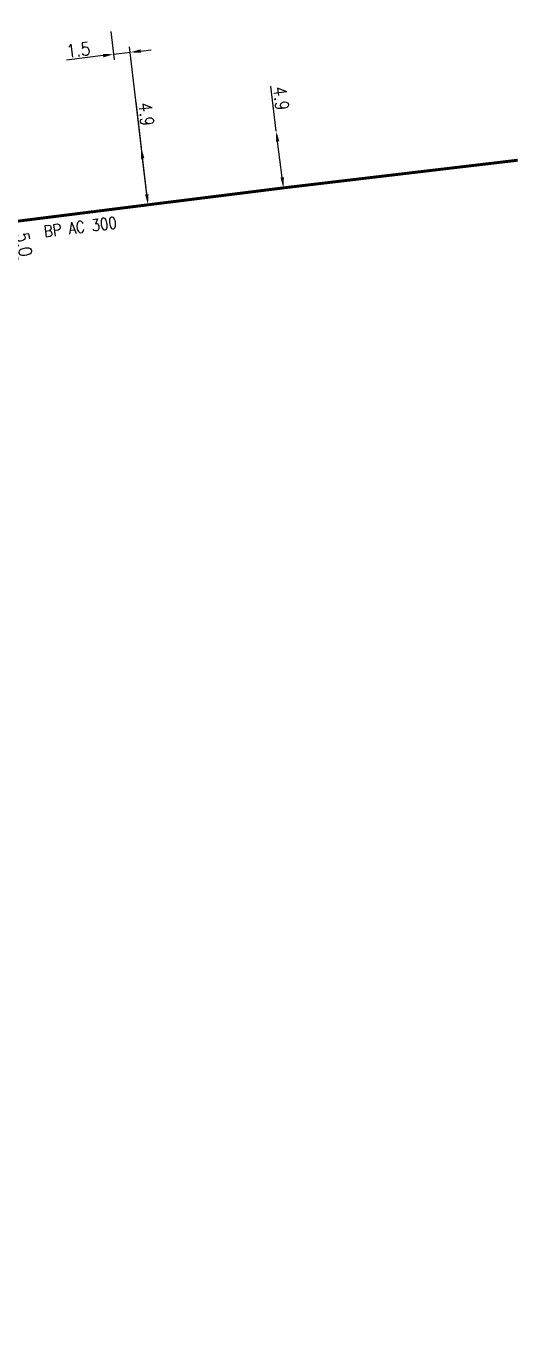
# Model space of a CAD drawing. Header units: millimetres. Extents: x 185000 to 186000, y 127990 to 129010.
# Drawn here: x 185957.8 to 186000.1, y 128385.3 to 128496.1 of the extents above; entities that cross this region are included whole.
import ezdxf
from ezdxf.enums import TextEntityAlignment as Align

# ---------------------------------------------------------------- set-up
doc = ezdxf.new("R2010")
doc.units = ezdxf.units.MM
doc.header["$PDMODE"] = 34
doc.linetypes.add('L_25_AP', pattern=[2000, 1000, 1000])
doc.layers.get('DEFPOINTS').update_dxf_attribs({"linetype": 'CONTINUOUS'})
doc.layers.add('L_150', color=1, linetype='CONTINUOUS')
doc.styles.get("Standard").update_dxf_attribs({"font": 'romans.shx', "width": 0.85})
doc.dimstyles.get("Standard").update_dxf_attribs({"dimtxt": 1.5, "dimasz": 1.2, "dimexe": 0.625, "dimexo": 0.625, "dimgap": 0.25, "dimtad": 1, "dimdec": 1, "dimzin": 0, "dimdsep": 46, "dimtxsty": 'Standard', "dimcen": -0.5, "dimadec": 0, "dimazin": 0, "dimtfac": 1, "dimtdec": 1, "dimtmove": 0, "dimatfit": 3, "dimfxl": 0, "dimtolj": 1, "dimtzin": 0, "dimarcsym": 0})

# ---------------------------------------------------------------- blocks, each defined once
blk = doc.blocks.new('*D1952')
at = {"layer": 'DEFPOINTS', "color": 0, "linetype": 'Continuous', "transparency": 16777216}
for p in [(185955.78, 128484.18), (185955.78, 128484.18), (185956.6, 128479.3)]:
    blk.add_point(p, dxfattribs=at)
at = {"layer": 'L_150', "color": 0, "linetype": 'Continuous', "lineweight": -2, "transparency": 16777216}
for p, q in [((185955.93, 128483.29), (185956.45, 128480.19)), ((185956.6, 128479.3), (185957.15, 128476.07))]:
    blk.add_line(p, q, dxfattribs=at)
at = {"layer": 'L_150', "color": 0, "linetype": 'Continuous', "transparency": 16777216}
for points in [[(185956.08, 128483.32), (185955.78, 128483.27), (185955.78, 128484.18)], [(185956.6, 128480.21), (185956.31, 128480.16), (185956.6, 128479.3)]]:
    blk.add_solid(points, dxfattribs=at)
at = {"layer": 'L_150', "color": 0, "linetype": 'Continuous', "transparency": 16777216, "insert": (185957.69, 128477.37), "char_height": 1.125, "attachment_point": 5, "rotation": 279.6177}
blk.add_mtext('\\A1;5.0', dxfattribs=at)
blk = doc.blocks.new('*D1434')
at = {"layer": 'DEFPOINTS', "color": 0, "linetype": 'Continuous', "transparency": 16777216}
for p in [(185965.07, 128496.1), (185965.36, 128493.66), (185968.31, 128480.77)]:
    blk.add_point(p, dxfattribs=at)
at = {"layer": 'L_150', "color": 0, "linetype": 'Continuous', "lineweight": -2, "transparency": 16777216}
for p, q in [((185965.13, 128495.63), (185965.41, 128493.19)), ((185964.46, 128493.55), (185961.32, 128493.17)), ((185966.8, 128493.83), (185965.36, 128493.66)), ((185968.26, 128481.23), (185966.74, 128494.3)), ((185967.69, 128493.94), (185968.58, 128494.05))]:
    blk.add_line(p, q, dxfattribs=at)
at = {"layer": 'L_150', "color": 0, "linetype": 'Continuous', "transparency": 16777216}
for points in [[(185964.44, 128493.7), (185964.48, 128493.4), (185965.36, 128493.66)], [(185967.67, 128494.09), (185967.71, 128493.79), (185966.8, 128493.83)]]:
    blk.add_solid(points, dxfattribs=at)
at = {"layer": 'L_150', "color": 0, "linetype": 'Continuous', "transparency": 16777216, "insert": (185962.34, 128494.05), "char_height": 1.125, "attachment_point": 5, "rotation": 6.8646}
blk.add_mtext('\\A1;1.5', dxfattribs=at)
blk = doc.blocks.new('*D1435')
at = {"layer": 'DEFPOINTS', "color": 0, "linetype": 'Continuous', "transparency": 16777216}
for p in [(185967.75, 128485.64), (185967.75, 128485.64), (185968.31, 128480.77)]:
    blk.add_point(p, dxfattribs=at)
at = {"layer": 'L_150', "color": 0, "linetype": 'Continuous', "lineweight": -2, "transparency": 16777216}
for p, q in [((185967.75, 128485.64), (185967.29, 128489.6)), ((185968.21, 128481.66), (185967.85, 128484.74))]:
    blk.add_line(p, q, dxfattribs=at)
at = {"layer": 'L_150', "color": 0, "linetype": 'Continuous', "transparency": 16777216}
for points in [[(185968, 128484.76), (185967.7, 128484.72), (185967.75, 128485.64)], [(185968.36, 128481.68), (185968.06, 128481.65), (185968.31, 128480.77)]]:
    blk.add_solid(points, dxfattribs=at)
at = {"layer": 'L_150', "color": 0, "linetype": 'Continuous', "transparency": 16777216, "insert": (185968.17, 128488.53), "char_height": 1.125, "attachment_point": 5, "rotation": 276.61}
blk.add_mtext('\\A1;4.9', dxfattribs=at)
blk = doc.blocks.new('*D1436')
at = {"layer": 'DEFPOINTS', "color": 0, "linetype": 'Continuous', "transparency": 16777216}
for p in [(185979.31, 128487.08), (185979.31, 128487.08), (185979.92, 128482.22)]:
    blk.add_point(p, dxfattribs=at)
at = {"layer": 'L_150', "color": 0, "linetype": 'Continuous', "lineweight": -2, "transparency": 16777216}
for p, q in [((185979.31, 128487.08), (185978.83, 128490.94)), ((185979.81, 128483.12), (185979.42, 128486.19))]:
    blk.add_line(p, q, dxfattribs=at)
at = {"layer": 'L_150', "color": 0, "linetype": 'Continuous', "transparency": 16777216}
for points in [[(185979.57, 128486.21), (185979.27, 128486.17), (185979.31, 128487.08)], [(185979.96, 128483.13), (185979.66, 128483.1), (185979.92, 128482.22)]]:
    blk.add_solid(points, dxfattribs=at)
at = {"layer": 'L_150', "color": 0, "linetype": 'Continuous', "transparency": 16777216, "insert": (185979.72, 128489.88), "char_height": 1.125, "attachment_point": 5, "rotation": 277.1402}
blk.add_mtext('\\A1;4.9', dxfattribs=at)

msp = doc.modelspace()

# ---------------------------------------------------------------- linework, layer by layer
at = {"layer": 'L_150', "linetype": 'L_25_AP', "const_width": 0.25, "flags": 128}
msp.add_lwpolyline([(185463.41, 128132.02), (185476.5, 128135.46), (185477.03, 128135.6), (185477.33, 128135.67), (185488.42, 128138.34), (185501.52, 128140.75), (185514.3, 128142.66), (185514.3, 128142.66), (185527.25, 128144.9), (185527.25, 128144.9), (185530.69, 128146.07), (185534.01, 128148.08), (185539.4, 128152.39), (185550.49, 128160.09), (185550.49, 128160.09), (185556.28, 128163.2), (185558.8, 128164.54), (185560.65, 128165.52), (185562.53, 128166.03), (185570.08, 128168.08), (185570.08, 128168.08), (185574.35, 128169.57), (185580.33, 128173.78), (185581.64, 128174.7), (185585.56, 128177.46), (185585.84, 128177.73), (185592.25, 128183.86), (185600.02, 128194.22), (185601.9, 128195.7), (185610.81, 128202.69), (185620.62, 128208.96), (185620.95, 128209.17), (185634.34, 128209.82), (185643.16, 128210.42), (185643.56, 128210.43), (185643.56, 128210.43), (185643.56, 128210.43), (185643.56, 128210.43), (185652.25, 128209.94), (185655.11, 128209.78), (185655.56, 128209.76), (185655.96, 128209.77), (185657.36, 128209.82), (185665.34, 128210.08), (185665.81, 128210.1), (185666.64, 128210.29), (185667.13, 128210.4), (185673.95, 128211.99), (185679.7, 128214.72), (185684.99, 128217.43), (185690.85, 128220.89), (185695.43, 128224.82), (185695.43, 128224.82), (185699.76, 128229.61), (185699.85, 128229.72), (185707.68, 128238.51), (185712.11, 128243.6), (185712.11, 128243.6), (185717.44, 128249.57), (185717.44, 128249.57), (185721.43, 128254.05), (185721.43, 128254.05), (185725.47, 128258.52), (185729.65, 128261.9), (185734.35, 128265.77), (185734.35, 128265.77), (185739.15, 128269.67), (185743.84, 128273.33), (185743.84, 128273.33), (185747.87, 128276.83), (185753.41, 128280.71), (185762.77, 128288.09), (185762.77, 128288.09), (185772.1, 128295.57), (185786.98, 128307.53), (185789.4, 128309.39), (185790.84, 128310.5), (185790.84, 128310.5), (185793.13, 128312.27), (185805.29, 128321.63), (185806.5, 128322.05), (185806.5, 128322.05), (185812.95, 128326.82), (185812.95, 128326.82), (185816.51, 128329.1), (185816.51, 128329.1), (185829.67, 128338.29), (185829.67, 128338.29), (185834.41, 128342.62), (185838.99, 128345.75), (185838.99, 128345.75), (185848.06, 128356.03), (185851.76, 128361.19), (185851.76, 128361.19), (185858.29, 128371.92), (185864.27, 128381.97), (185864.27, 128381.97), (185873.43, 128397.43), (185873.43, 128397.43), (185885.83, 128418.09), (185899.1, 128440.09), (185899.75, 128441.16), (185899.92, 128441.43, 0.176177), (185899.98, 128441.77), (185899.93, 128442.1, -0.174389), (185900, 128442.43), (185900.16, 128442.71), (185901.12, 128444.33), (185905.21, 128451.21), (185905.21, 128451.21), (185908.45, 128457.46), (185909.86, 128461.61), (185909.86, 128461.61), (185911.5, 128465.48), (185911.93, 128465.73), (185911.93, 128465.73), (185911.93, 128465.73), (185920.83, 128471.01), (185920.83, 128471.01), (185931.69, 128476.8), (185944.73, 128479.12), (185945.35, 128478.74), (185946.77, 128477.86), (185949.49, 128478.25), (185956.6, 128479.3), (185968.31, 128480.77), (185979.92, 128482.22), (185979.92, 128482.22), (186000, 128484.59)], format="xyb", dxfattribs=at)

# ---------------------------------------------------------------- texts
at = {"layer": 'L_150', "linetype": 'Continuous', "width": 0.85}
msp.add_text('BP AC 300', height=1, rotation=7.1392, dxfattribs=at).set_placement((185962.51, 128478.87), align=Align.MIDDLE)

# ---------------------------------------------------------------- dimensions: what is measured, and where the dimension line sits
at = {"layer": 'L_150', "linetype": 'Continuous'}
dim = msp.add_linear_dim(base=(185965.36, 128493.66), p1=(185968.31, 128480.77), p2=(185965.07, 128496.1), angle=6.8646, text='1.5', dimstyle='Standard', override={"dimscale": 0.75, "dimatfit": 0}, dxfattribs=at)
dim.commit()
dim.dimension.update_dxf_attribs({"geometry": '*D1434', "text_midpoint": (185962.43, 128493.31), "dimtype": 160})
for base, p1, p2, angle, picture, middle in [((185979.31, 128487.08), (185979.92, 128482.22), (185979.31, 128487.08), 277.1402, '*D1436', (185978.97, 128489.78)), ((185967.75, 128485.64), (185968.31, 128480.77), (185967.75, 128485.64), 276.61, '*D1435', (185967.42, 128488.44)), ((185955.7767, 128484.1816), (185956.6038, 128479.3011), (185955.7767, 128484.1816), 279.6177, '*D1952', (185956.9528, 128477.2412))]:
    dim = msp.add_linear_dim(base=base, p1=p1, p2=p2, angle=angle, dimstyle='Standard', override={"dimscale": 0.75}, dxfattribs=at)
    dim.commit()
    dim.dimension.update_dxf_attribs({"geometry": picture, "text_midpoint": middle, "dimtype": 160})

doc.saveas('drawing.dxf')
